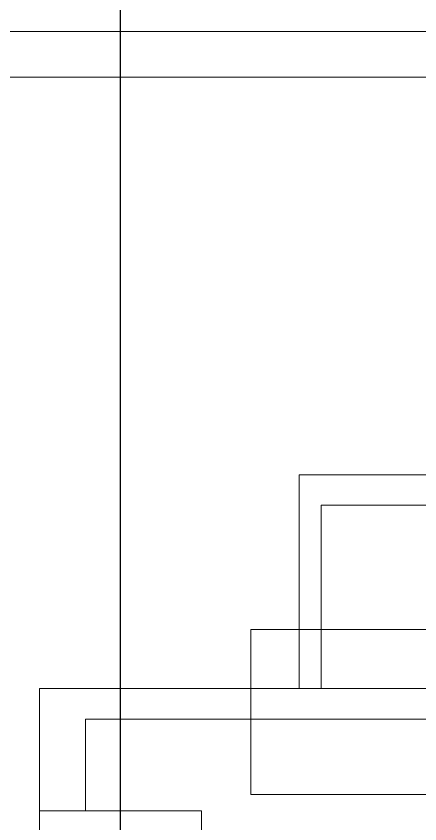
# Model space of a CAD drawing. Header units: metres. Extents: x -18745 to 220762, y -1579758 to -1356048.
# Drawn here: x 100274 to 101596, y -1447815 to -1445173 of the extents above; entities that cross this region are included whole.
import ezdxf

# ---------------------------------------------------------------- set-up
doc = ezdxf.new("R2010")
doc.units = ezdxf.units.M
doc.layers.get('0').update_dxf_attribs({"lineweight": 0})
doc.layers.add('A-100 - Copy$0$axes', color=8, linetype='Continuous')
for name, color, linetype, lineweight in [('A-100 - Copy$0$Medical Equipment and Furniture', 8, 'Continuous', 0), ('A-100 - Copy$0$Structure', 8, 'Continuous', 9), ('A-100 - Copy$0$Walls', 8, 'Continuous', 0)]:
    doc.layers.add(name, color=color, linetype=linetype, lineweight=lineweight)

# ---------------------------------------------------------------- blocks, each defined once
blk = doc.blocks.new('A-100 - Copy')
at = {"layer": 'A-100 - Copy$0$axes'}
blk.add_line((100615.3, -1477297.4, 2.4), (100615.3, -1366691.8, 2.4), dxfattribs=at)
at = {"layer": 'A-100 - Copy$0$Medical Equipment and Furniture'}
for p, q in [((106128.1, -1446773.1, 2.4), (101272.6, -1446773.1, 2.4)), ((101272.6, -1446773.1, 2.4), (101272.6, -1447373.1, 2.4))]:
    blk.add_line(p, q, dxfattribs=at)
at = {"layer": 'A-100 - Copy$0$Medical Equipment and Furniture', "elevation": 2.4}
blk.add_lwpolyline([(101200.3, -1447373.1), (101200.3, -1446673.1), (106200.3, -1446673.1)], dxfattribs=at)
at = {"layer": 'A-100 - Copy$0$Medical Equipment and Furniture', "elevation": 0}
blk.add_lwpolyline([(101042.5, -1447179.1), (106622.5, -1447179.1), (106622.5, -1447719), (101042.5, -1447719)], close=True, dxfattribs=at)
at = {"layer": 'A-100 - Copy$0$Structure', "elevation": 2.4}
blk.add_lwpolyline([(100350.3, -1448302.7), (100880.3, -1448302.7), (100880.3, -1447772.7), (100350.3, -1447772.7)], close=True, dxfattribs=at)
at = {"layer": 'A-100 - Copy$0$Walls'}
for p, q in [((106200.3, -1447372.7, -23.7), (100350.3, -1447372.7, 2.4)), ((106200.3, -1447472.7, -23.7), (100500.3, -1447472.7, 1.7))]:
    blk.add_line(p, q, dxfattribs=at)
at = {"layer": 'A-100 - Copy$0$Walls', "elevation": 2.4}
for points in [[(106350.3, -1445222.7), (96614.3, -1445222.7), (96614.3, -1445872.9)], [(106200.3, -1445372.7), (96764.3, -1445372.7), (96764.3, -1445872.9)], [(100350.3, -1447372.7), (100350.3, -1447772.7)], [(100500.3, -1447472.7), (100500.3, -1447772.7)]]:
    blk.add_lwpolyline(points, dxfattribs=at)

msp = doc.modelspace()

# ---------------------------------------------------------------- block references
msp.add_blockref('A-100 - Copy', (0, 0))

doc.saveas('drawing.dxf')
